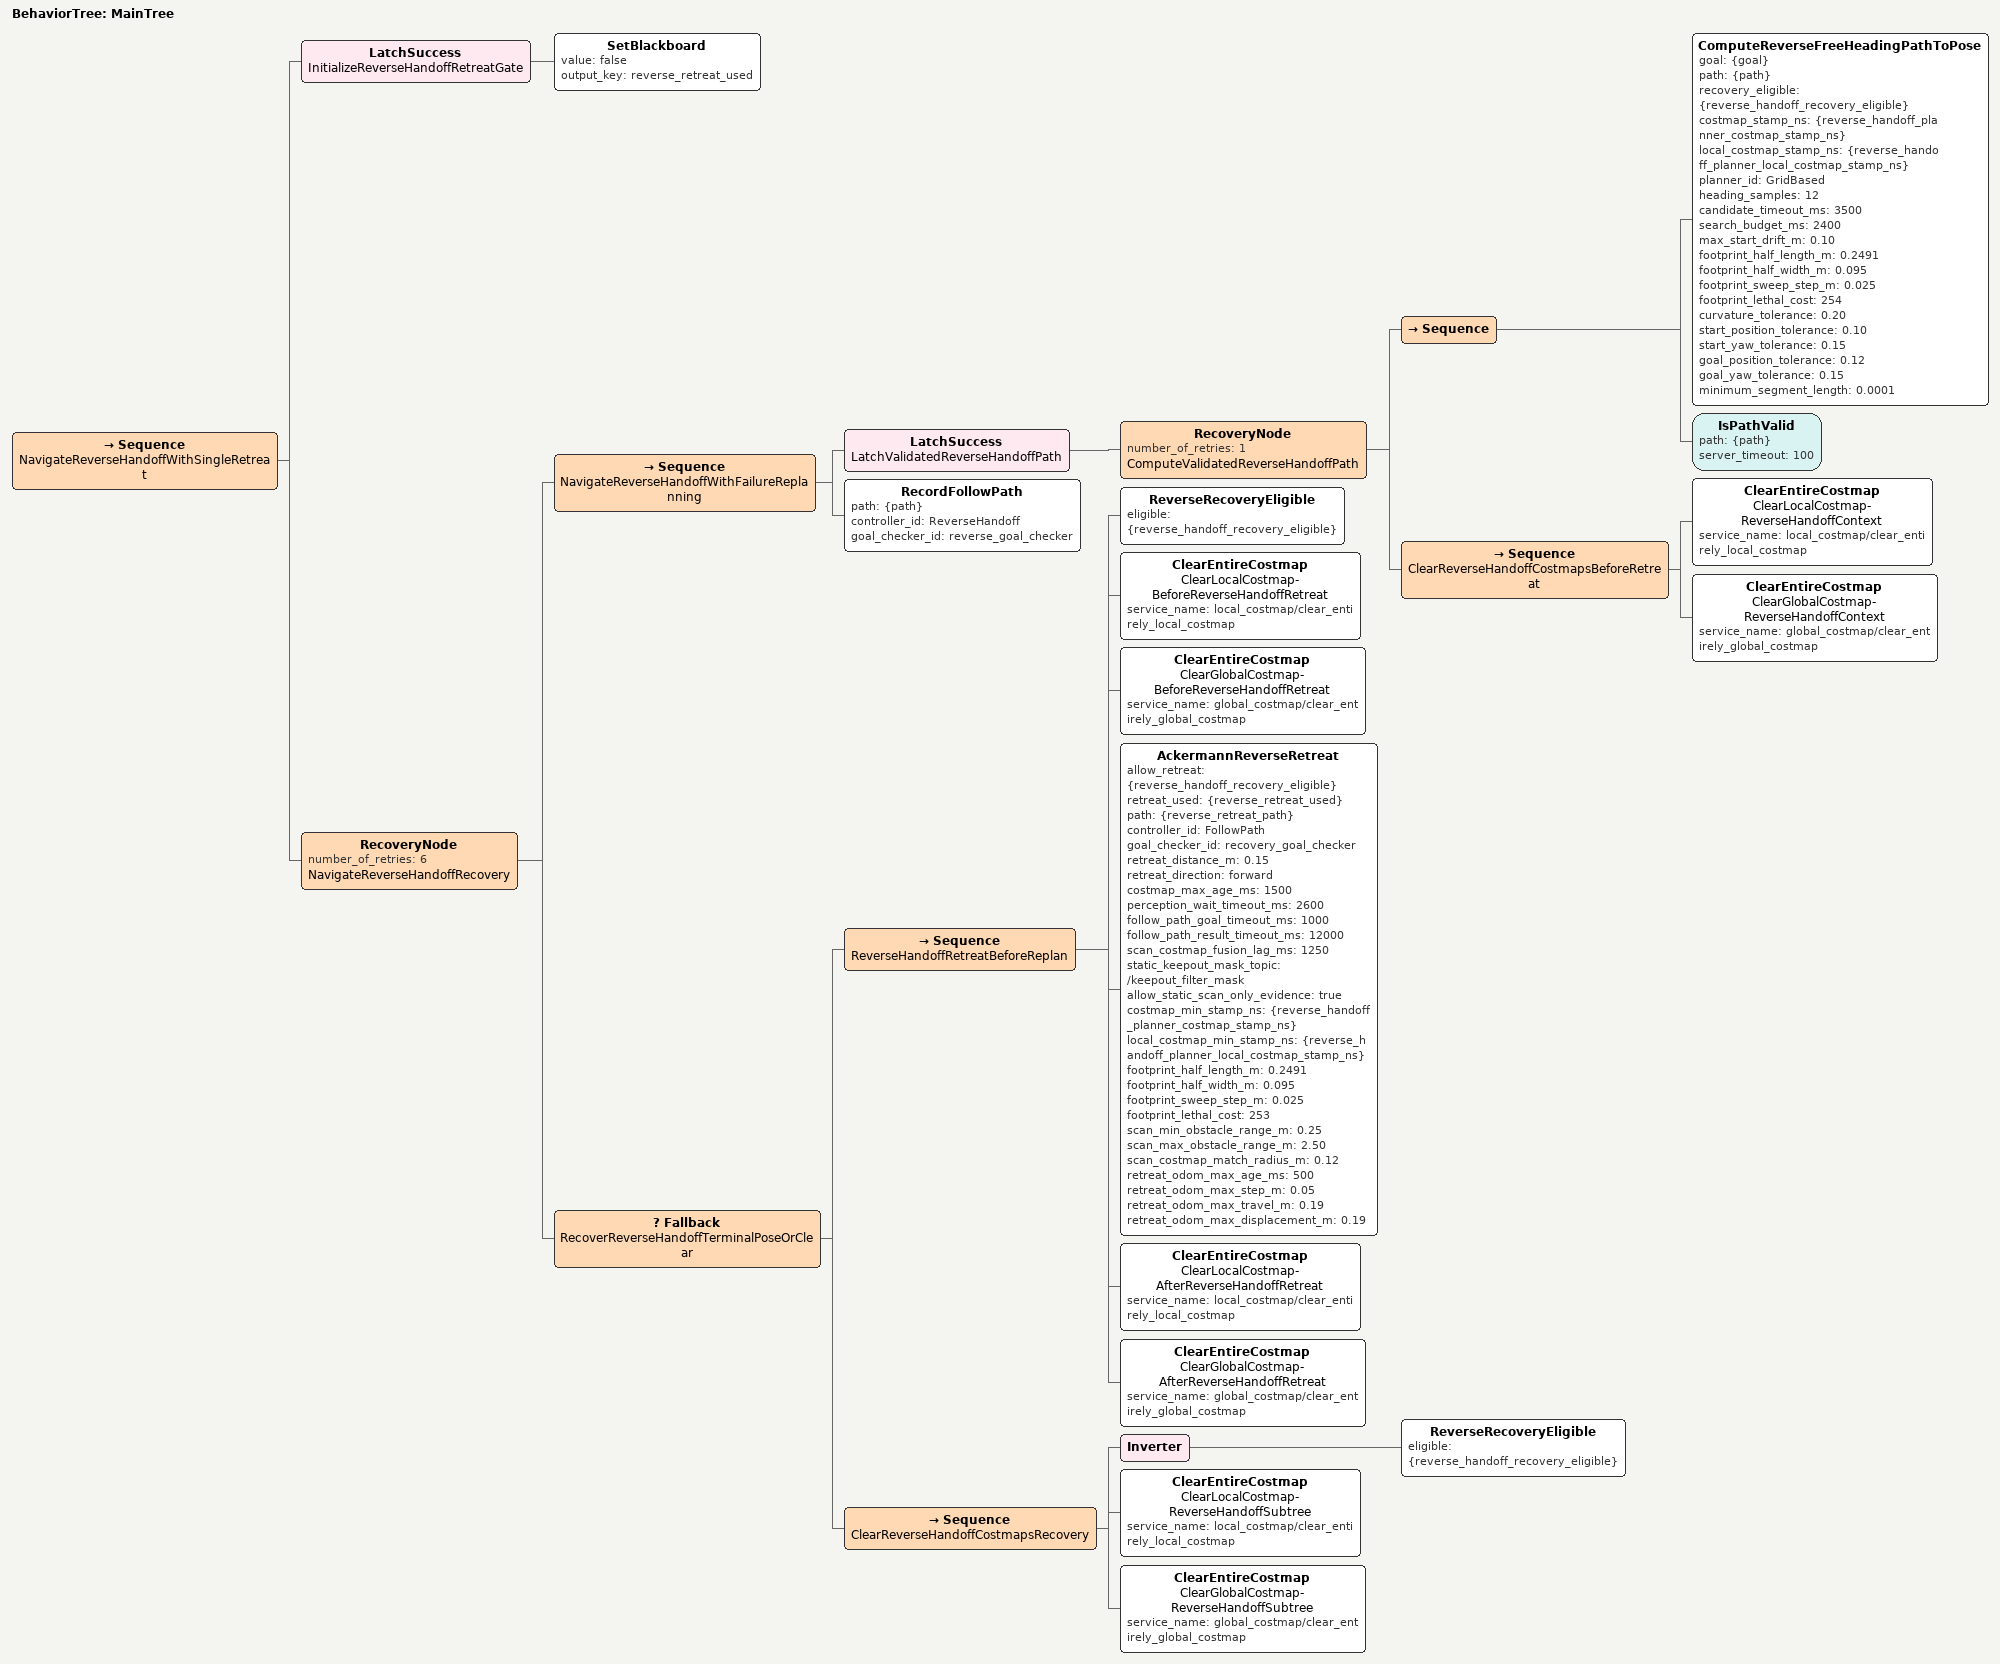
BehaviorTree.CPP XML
<!-- Gazebo-only reverse handoff. The permitted short retreat also sweeps the
     simulated KeepoutFilter mask before FollowPath can receive a goal. -->
<root main_tree_to_execute="MainTree">
  <BehaviorTree ID="MainTree">
      <Sequence name="NavigateReverseHandoffWithSingleRetreat">
      <LatchSuccess name="InitializeReverseHandoffRetreatGate">
        <SetBlackboard value="false" output_key="reverse_retreat_used"/>
      </LatchSuccess>
    <RecoveryNode number_of_retries="6" name="NavigateReverseHandoffRecovery">
      <Sequence name="NavigateReverseHandoffWithFailureReplanning">
        <LatchSuccess name="LatchValidatedReverseHandoffPath">
          <RecoveryNode number_of_retries="1" name="ComputeValidatedReverseHandoffPath">
            <Sequence>
              <ComputeReverseFreeHeadingPathToPose
                goal="{goal}"
                path="{path}"
                recovery_eligible="{reverse_handoff_recovery_eligible}"
                costmap_stamp_ns="{reverse_handoff_planner_costmap_stamp_ns}"
                local_costmap_stamp_ns="{reverse_handoff_planner_local_costmap_stamp_ns}"
                planner_id="GridBased"
                heading_samples="12"
                candidate_timeout_ms="3500"
                search_budget_ms="2400"
                max_start_drift_m="0.10"
                footprint_half_length_m="0.2491"
                footprint_half_width_m="0.095"
                footprint_sweep_step_m="0.025"
                footprint_lethal_cost="254"
                curvature_tolerance="0.20"
                start_position_tolerance="0.10"
                start_yaw_tolerance="0.15"
                goal_position_tolerance="0.12"
                goal_yaw_tolerance="0.15"
                minimum_segment_length="0.0001"/>
              <IsPathValid path="{path}" server_timeout="100"/>
            </Sequence>
            <Sequence name="ClearReverseHandoffCostmapsBeforeRetreat">
              <ClearEntireCostmap
                name="ClearLocalCostmap-ReverseHandoffContext"
                service_name="local_costmap/clear_entirely_local_costmap"/>
              <ClearEntireCostmap
                name="ClearGlobalCostmap-ReverseHandoffContext"
                service_name="global_costmap/clear_entirely_global_costmap"/>
            </Sequence>
          </RecoveryNode>
        </LatchSuccess>
        <RecordFollowPath
          path="{path}"
          controller_id="ReverseHandoff"
          goal_checker_id="reverse_goal_checker"/>
      </Sequence>
      <Fallback name="RecoverReverseHandoffTerminalPoseOrClear">
        <Sequence name="ReverseHandoffRetreatBeforeReplan">
          <ReverseRecoveryEligible
            eligible="{reverse_handoff_recovery_eligible}"/>
          <ClearEntireCostmap
            name="ClearLocalCostmap-BeforeReverseHandoffRetreat"
            service_name="local_costmap/clear_entirely_local_costmap"/>
          <ClearEntireCostmap
            name="ClearGlobalCostmap-BeforeReverseHandoffRetreat"
            service_name="global_costmap/clear_entirely_global_costmap"/>
          <AckermannReverseRetreat
            allow_retreat="{reverse_handoff_recovery_eligible}"
            retreat_used="{reverse_retreat_used}"
            path="{reverse_retreat_path}"
            controller_id="FollowPath"
            goal_checker_id="recovery_goal_checker"
            retreat_distance_m="0.15"
            retreat_direction="forward"
            costmap_max_age_ms="1500"
            perception_wait_timeout_ms="2600"
            follow_path_goal_timeout_ms="1000"
            follow_path_result_timeout_ms="12000"
            scan_costmap_fusion_lag_ms="1250"
            static_keepout_mask_topic="/keepout_filter_mask"
            allow_static_scan_only_evidence="true"
            costmap_min_stamp_ns="{reverse_handoff_planner_costmap_stamp_ns}"
            local_costmap_min_stamp_ns="{reverse_handoff_planner_local_costmap_stamp_ns}"
            footprint_half_length_m="0.2491"
            footprint_half_width_m="0.095"
            footprint_sweep_step_m="0.025"
            footprint_lethal_cost="253"
            scan_min_obstacle_range_m="0.25"
            scan_max_obstacle_range_m="2.50"
            scan_costmap_match_radius_m="0.12"
            retreat_odom_max_age_ms="500"
            retreat_odom_max_step_m="0.05"
            retreat_odom_max_travel_m="0.19"
            retreat_odom_max_displacement_m="0.19"/>
          <ClearEntireCostmap
            name="ClearLocalCostmap-AfterReverseHandoffRetreat"
            service_name="local_costmap/clear_entirely_local_costmap"/>
          <ClearEntireCostmap
            name="ClearGlobalCostmap-AfterReverseHandoffRetreat"
            service_name="global_costmap/clear_entirely_global_costmap"/>
        </Sequence>
        <Sequence name="ClearReverseHandoffCostmapsRecovery">
          <Inverter>
            <ReverseRecoveryEligible
              eligible="{reverse_handoff_recovery_eligible}"/>
          </Inverter>
          <ClearEntireCostmap
            name="ClearLocalCostmap-ReverseHandoffSubtree"
            service_name="local_costmap/clear_entirely_local_costmap"/>
          <ClearEntireCostmap
            name="ClearGlobalCostmap-ReverseHandoffSubtree"
            service_name="global_costmap/clear_entirely_global_costmap"/>
        </Sequence>
      </Fallback>
    </RecoveryNode>
      </Sequence>
  </BehaviorTree>
</root>
